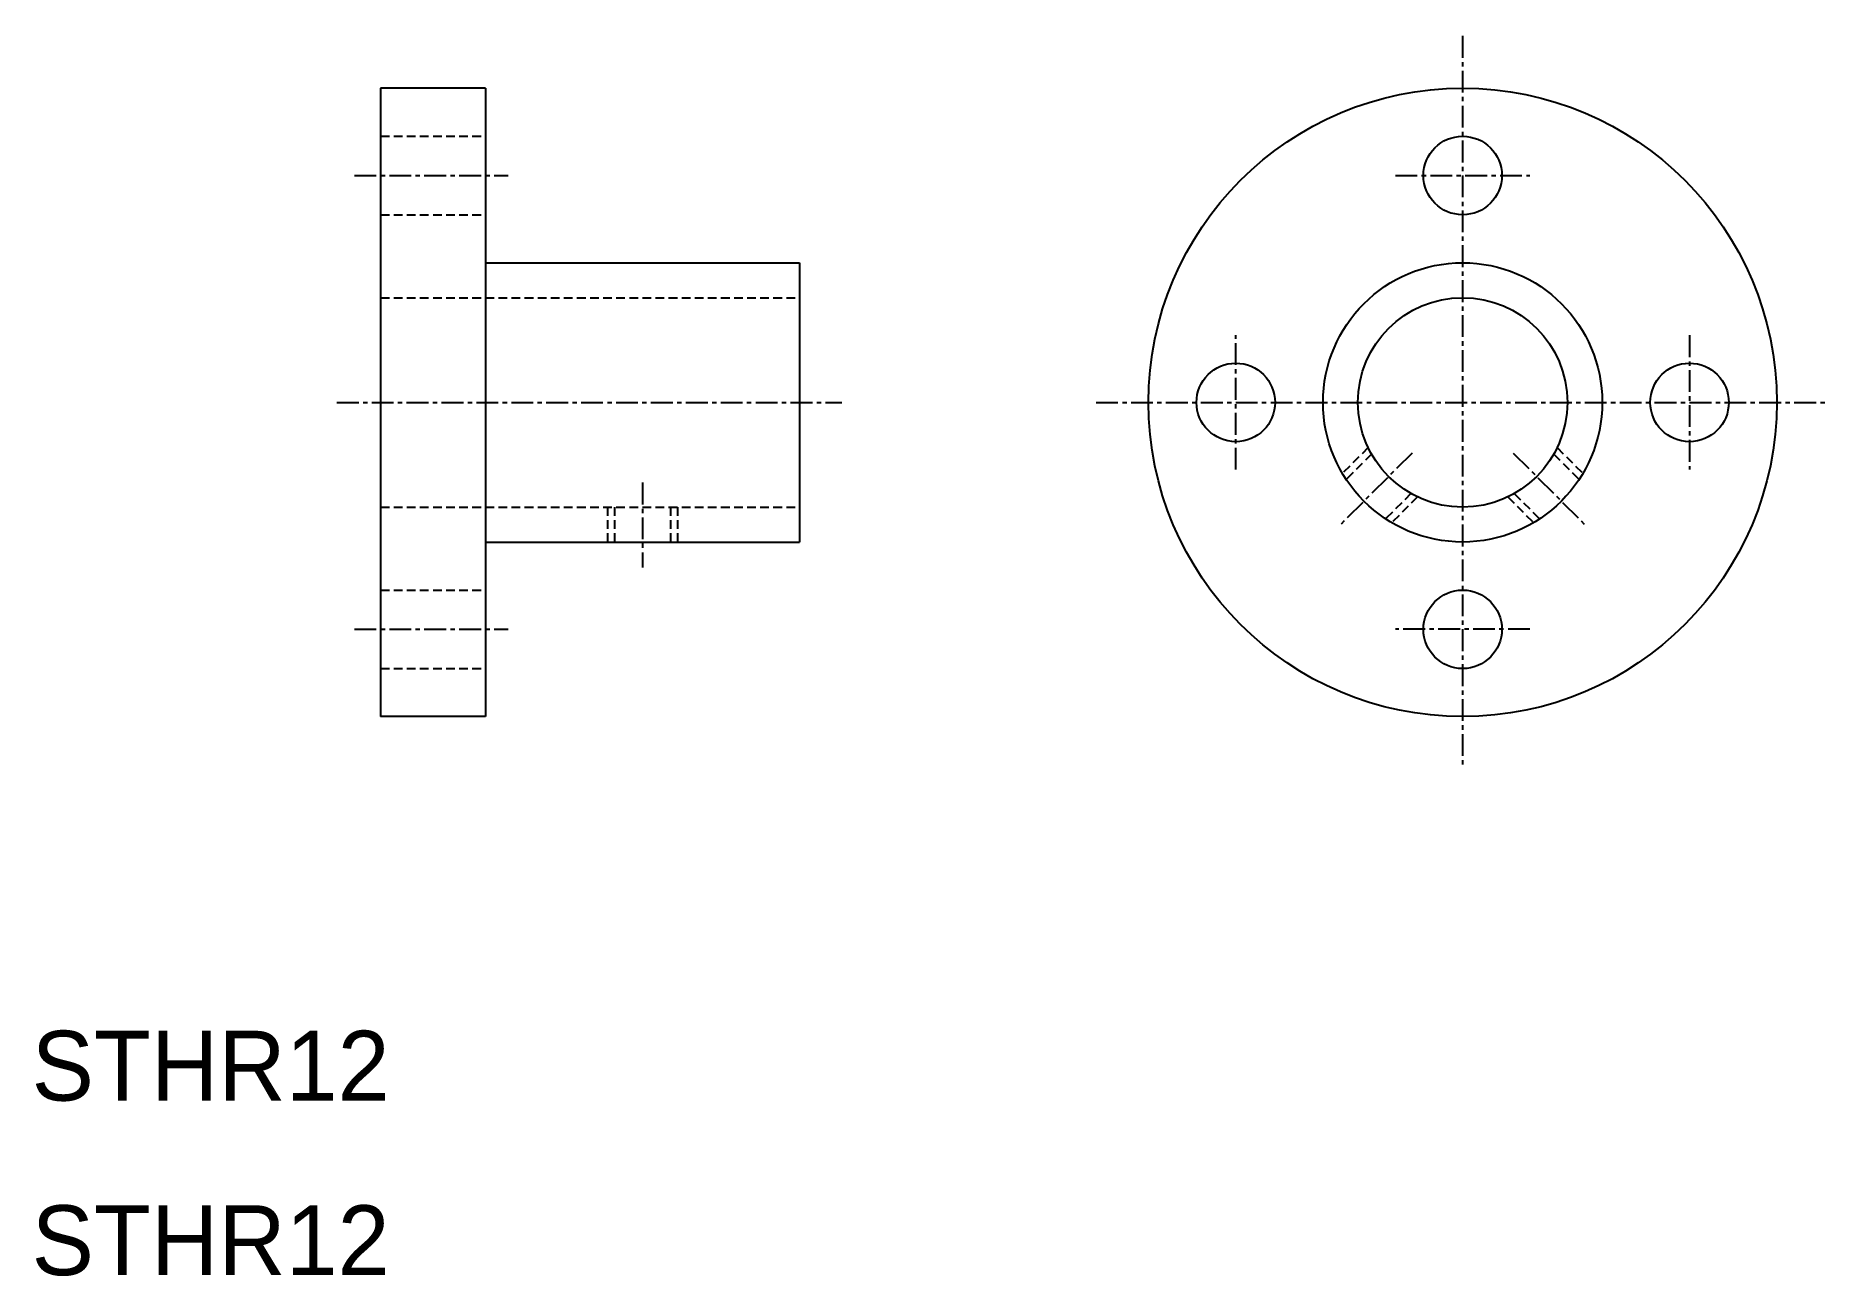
# Model space of a CAD drawing. Extents: x 10 to 113, y 10 to 81.
import ezdxf

# ---------------------------------------------------------------- set-up
doc = ezdxf.new("R2010")
doc.units = 0
doc.linetypes.add('CENTER', pattern=[2, 1.25, -0.25, 0.25, -0.25])
doc.linetypes.add('DASHED', pattern=[0.75, 0.5, -0.25])
doc.layers.get('0').update_dxf_attribs({"linetype": 'CONTINUOUS'})
doc.layers.add('CENTER', color=1, linetype='CENTER')

msp = doc.modelspace()

# ---------------------------------------------------------------- linework, layer by layer
at = {"color": 7, "linetype": 'CONTINUOUS'}
for p, q in [((30, 78), (30, 42)), ((36, 78), (30, 78)), ((36, 78), (36, 42)), ((30, 69), (30, 69)), ((36, 68), (54, 68)), ((54, 68), (54, 52)), ((36, 52), (54, 52)), ((36, 42), (30, 42))]:
    msp.add_line(p, q, dxfattribs=at)
at = {"color": 3, "linetype": 'DASHED'}
for p, q in [((30, 75.25), (36, 75.25)), ((30, 70.75), (36, 70.75)), ((30, 66), (54, 66)), ((86.59, 57.41), (85.11, 55.94)), ((86.78, 57.04), (85.33, 55.59)), ((97.22, 57.04), (98.67, 55.59)), ((97.41, 57.41), (98.89, 55.94)), ((89.04, 54.78), (87.59, 53.33)), ((89.41, 54.59), (87.94, 53.11)), ((94.59, 54.59), (96.06, 53.11)), ((94.96, 54.78), (96.41, 53.33)), ((30, 54), (54, 54)), ((43, 54), (43, 52)), ((43.4, 54), (43.4, 52)), ((46.6, 54), (46.6, 52)), ((47, 54), (47, 52)), ((30, 49.25), (36, 49.25)), ((30, 44.75), (36, 44.75))]:
    msp.add_line(p, q, dxfattribs=at)
at = {"color": 7, "linetype": 'CONTINUOUS'}
for centre, radius in [((92, 60), 18), ((92, 73), 2.25), ((92, 60), 8), ((92, 60), 6), ((79, 60), 2.25), ((105, 60), 2.25), ((92, 47), 2.25)]:
    msp.add_circle(centre, radius, dxfattribs=at)
at = {"layer": 'CENTER', "color": 1, "linetype": 'CENTER'}
for p, q in [((92, 81), (92, 39)), ((28.5, 73), (37.31, 73)), ((88.15, 73), (95.85, 73)), ((79, 56.15), (79, 63.85)), ((105, 63.85), (105, 56.15)), ((27.49, 60), (56.43, 60)), ((71, 60), (113, 60)), ((89.1, 57.1), (84.93, 52.93)), ((94.9, 57.1), (99.07, 52.93)), ((45, 55.41), (45, 50.54)), ((28.5, 47), (37.31, 47)), ((95.85, 47), (88.15, 47))]:
    msp.add_line(p, q, dxfattribs=at)

# ---------------------------------------------------------------- texts
at = {"color": 7, "linetype": 'CONTINUOUS'}
for p in [(10, 20), (10, 10)]:
    msp.add_text('STHR12', height=4, dxfattribs=at).set_placement(p)

doc.saveas('drawing.dxf')
